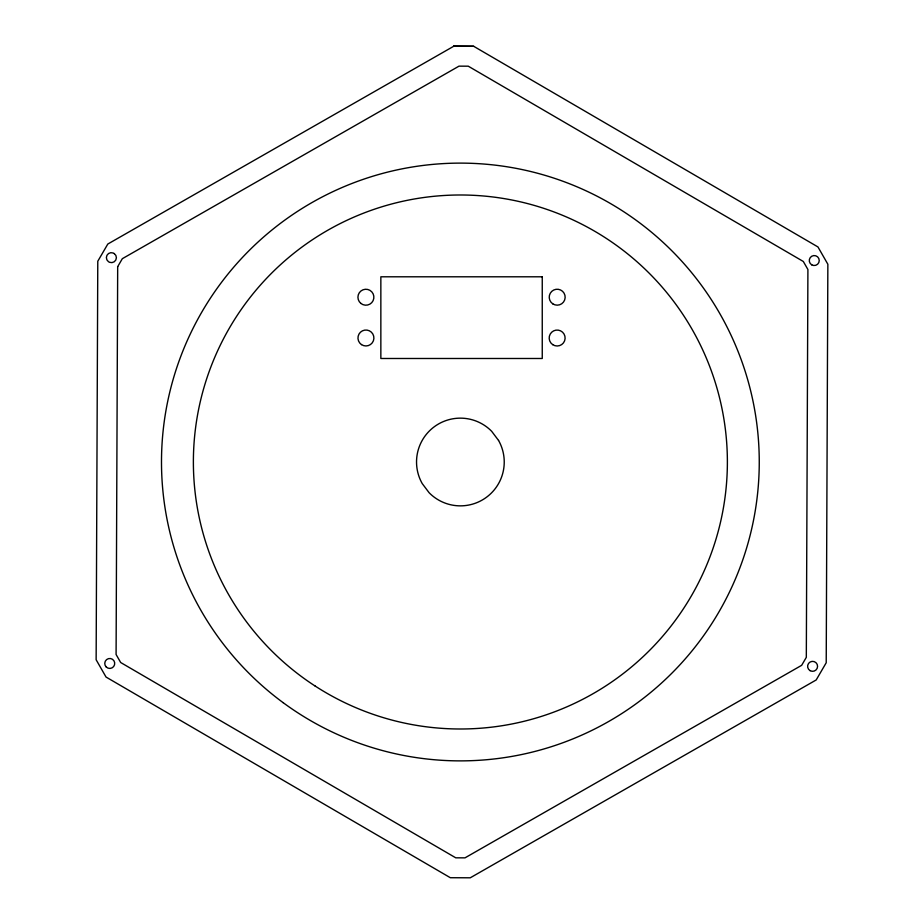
<?xml version="1.0" encoding="UTF-8"?>
<svg xmlns="http://www.w3.org/2000/svg" width="924" height="924" viewBox="0 0 924 924"><rect width="100%" height="100%" fill="white"/><g stroke="black" fill="none" stroke-linecap="round" stroke-linejoin="round"><path stroke-width="1.39" d="M453.742 46.246L107.808 244.04L97.782 261.249L96.142 659.759L106.041 677.049L450.334 877.719L470.258 877.8L816.192 679.96L826.218 662.751L827.858 264.241L817.959 246.951L473.666 46.281L453.742 46.2L473.666 46.281M117.683 266.666L116.089 654.492L120.686 662.52L455.751 857.819L465.003 857.853L801.662 665.315L806.317 657.334L807.911 269.508L803.314 261.48L468.249 66.181L458.997 66.147L122.338 258.685L117.683 266.666M542.249 276.796L380.85 276.796L380.85 358.489L542.249 358.489L542.249 276.796M114.322 253.626L113.178 253.003A4.978 4.978 0 0 0 108.478 261.7L109.621 262.312A4.978 4.978 0 0 0 114.322 253.626M498.544 440.425L491.66 431.289A43.832 43.832 0 0 0 422.21 483.552L429.094 492.7A43.832 43.832 0 0 0 498.544 440.425M360.914 303.442A7.97 7.97 0 0 0 373.781 298.44A7.97 7.97 0 0 0 363.017 289.79A7.97 7.97 0 0 0 360.914 303.442M552.714 344.652A7.97 7.97 0 0 0 565.095 338.554A7.97 7.97 0 0 0 553.626 330.873A7.97 7.97 0 0 0 552.714 344.652M361.492 344.606A7.97 7.97 0 0 0 373.885 338.519A7.97 7.97 0 0 0 362.416 330.838A7.97 7.97 0 0 0 361.492 344.606M552.76 303.823A7.97 7.97 0 0 0 565.142 297.724A7.97 7.97 0 0 0 553.672 290.044A7.97 7.97 0 0 0 552.76 303.823M811.769 264.853A4.978 4.978 0 0 0 819.241 260.545A4.978 4.978 0 0 0 811.769 256.225A4.978 4.978 0 0 0 811.769 264.853M106.214 666.978A4.978 4.978 0 0 0 114.553 664.749A4.978 4.978 0 0 0 108.443 658.65A4.978 4.978 0 0 0 106.214 666.978M810.105 670.651A4.978 4.978 0 0 0 817.578 666.343A4.978 4.978 0 0 0 810.105 662.023A4.978 4.978 0 0 0 810.105 670.651M283.091 702.621A298.879 298.879 0 0 0 757.403 495.218A298.879 298.879 0 0 0 340.633 188.15A298.879 298.879 0 0 0 283.091 702.621M315.142 686.035A267.001 267.001 0 0 0 727.026 475.744A267.001 267.001 0 0 0 338.958 224.197A267.001 267.001 0 0 0 315.142 686.035"/></g></svg>
